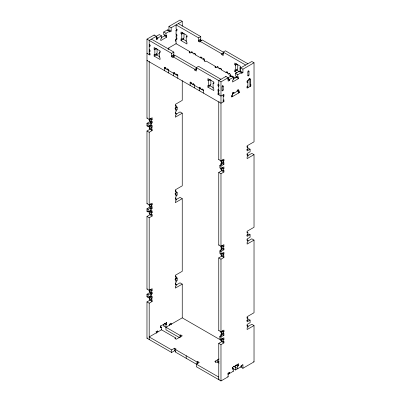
<?xml version="1.0" encoding="UTF-8"?>
<svg xmlns="http://www.w3.org/2000/svg" width="401" height="401" viewBox="0 0 401 401"><rect width="100%" height="100%" fill="white"/><g stroke="black" fill="none" stroke-linecap="round" stroke-linejoin="round"><path stroke-width="0.6" d="M149.558 61.569L149.192 61.779L149.192 120.315L151.408 121.598L152.149 121.172L152.149 122.881L149.929 121.598L146.972 123.307L146.972 125.869L148.079 126.51L150.3 125.227L151.408 125.869L152.149 125.443L152.149 127.152L149.929 125.869L149.192 126.3L149.192 128.004L151.408 129.287L152.149 128.861L152.149 130.571L149.192 132.28L149.192 205.768L151.408 207.051L152.149 206.625L152.149 208.335L149.929 207.051L146.972 208.761L146.972 211.322L148.079 211.964L150.3 210.685L151.408 211.322L152.149 210.896L152.149 212.605L149.929 211.322L149.192 211.753L149.192 213.462L151.408 214.741L152.149 214.314L152.149 216.024L149.192 217.733L149.192 291.226L151.408 292.504L152.149 292.078L152.149 293.788L149.929 292.504L146.972 294.214L146.972 296.78L148.079 297.422L150.3 296.138L151.408 296.78L152.149 296.349L152.149 298.058L149.929 296.78L149.192 297.206L149.192 298.915L151.408 300.199L152.149 299.768L152.149 301.477L149.929 300.199L146.972 301.908L146.972 338.223L171.638 352.464L174.6 350.755L175.583 351.326M152.149 301.477L149.192 303.186L149.192 339.507L149.638 339.246M175.894 285.206L180.024 282.82L182.244 284.103L182.244 317.752M219.202 379.411L218.756 379.667L218.756 378.75M232.284 368.108L235.527 369.983L235.527 365.496M149.633 118.861L151.408 119.889L152.149 119.463L152.149 117.754L149.192 119.463L146.972 118.18L146.972 39.133L154.124 35.002L156.345 36.285L156.345 39.704L157.824 38.852L157.824 37.995L161.523 35.859L161.523 38.421L160.786 38.852L160.786 40.561L166.706 37.143L166.706 35.433L165.964 35.859L163.743 34.576L163.743 32.015L167.443 29.88L169.663 31.158L169.663 32.015L171.147 31.158L171.147 27.739L182.244 21.333L182.244 26.215M171.147 31.158L168.926 29.88L168.926 26.461L180.024 20.05L182.244 21.333M167.813 30.516L168.926 29.88M163.743 32.015L165.964 33.293L169.663 31.158M161.257 37.724L164.485 35.859L166.706 37.143M150.3 45.473L149.192 46.115L149.929 46.541L149.929 44.832L149.192 44.406M150.079 50.872L149.192 51.383L149.929 51.809L149.929 50.1L149.192 49.674M175.844 38.987L176.831 39.554L176.831 37.844L176.089 37.418L176.089 35.854L176.976 35.338M147.337 53.163L146.972 53.378L149.929 55.087L149.929 53.378L149.192 52.947M157.082 48.962L157.082 53.518L154.861 54.802L154.124 54.376L154.124 56.085L160.044 59.503L160.044 57.794L159.302 57.363L159.302 52.235L160.044 52.666L160.044 50.957L154.124 47.539L154.124 49.248L155.899 48.22M183.984 33.433L183.984 37.99L181.763 39.273L181.021 38.842L181.021 40.551L186.941 43.97L186.941 42.26L186.204 41.834L186.204 36.707L186.941 37.133L186.941 35.423L181.021 32.005L181.021 33.714L182.801 32.692M154.124 49.248L154.861 49.674L156.641 48.646M181.021 33.714L181.763 34.145L183.538 33.118M150.114 54.125L149.192 54.656L149.192 40.416L159.302 34.576L161.523 35.859M176.079 43.93L176.079 40.842L175.337 41.273L175.337 39.564L176.816 38.707L176.816 37.854M159.302 52.235L160.189 51.724M186.204 36.707L187.092 36.195M154.124 56.085L156.345 54.802L159.573 56.666M181.021 40.551L183.242 39.273L186.47 41.138M147.337 60.285L146.972 60.496L220.976 103.222L223.933 101.513L223.933 99.804L223.197 100.235M156.079 55.238L159.187 53.443M168.315 49.203L168.315 48.175L176.084 43.689L189.899 51.664L189.899 53.203M168.064 49.173L169.052 48.601L168.315 48.175M171.638 53.378L173.859 52.095L173.859 55.513L171.638 56.797L171.638 53.378L146.972 39.133M198.535 37.844L200.756 36.566L200.756 39.985L198.535 41.263L198.535 37.844L176.089 24.887L176.089 28.872L176.831 29.303L176.831 31.012L175.844 30.441M171.638 55.939L173.859 54.656M198.535 40.411L200.756 39.128M171.638 56.797L173.117 57.649L173.117 56.797L175.337 55.513L220.976 81.859L231.086 76.02L233.307 77.303L233.307 79.869L232.57 80.295L232.57 82.004L238.49 78.586L238.49 76.877L237.748 77.303L235.527 76.02L235.527 73.458L239.232 71.323L241.447 72.601L241.447 73.458L242.931 72.601L242.931 69.188L254.028 62.777L254.028 141.824L247.121 145.809L247.121 147.518L247.863 147.092L247.863 148.801L247.121 149.227L247.121 150.936L250.084 149.227L250.084 151.789L247.121 153.498L247.121 155.207L247.863 154.781L247.863 156.49L247.121 156.916L247.121 158.626L254.028 154.641L254.028 227.277L247.121 231.262L247.121 232.971L247.863 232.545L247.863 234.254L247.121 234.68L247.121 236.389L250.084 234.68L250.084 237.247L247.121 238.956L247.121 240.665L247.863 240.234L247.863 241.943L247.121 242.374L247.121 244.084L254.028 240.094L254.028 312.73L247.121 316.715L247.121 318.424L247.863 317.998L247.863 319.707L247.121 320.133L247.121 321.843L250.084 320.133L250.084 322.7L247.121 324.409L247.121 326.118L247.863 325.692L247.863 327.401L247.121 327.828L247.121 329.537L254.028 325.547L254.028 361.867L242.931 368.273L240.71 366.995L240.71 366.674M198.535 41.263L200.019 42.12L200.019 41.263L202.239 39.985L245.653 65.047M189.899 51.664L189.157 52.09L190.64 52.947L192.269 52.005M165.377 67.528L164.485 68.045L177.808 75.734M168.084 69.102L167.197 69.614L167.197 68.756L168.676 69.614L168.676 73.032M191.382 52.516L191.382 51.664L192.866 52.516L192.866 53.368L194.099 54.085L194.986 53.569M173.613 73.318L174.721 72.676M201.623 58.17L201.623 57.142L200.51 57.784L195.573 54.942L195.578 54.085L194.099 53.228L194.099 54.085M177.212 74.37L176.325 74.882L176.325 74.03L177.803 74.882L177.803 78.3M201.618 57.148A0.787 0.451 0 0 1 201.618 57.789A0.787 0.451 0 0 1 200.505 57.789L200.51 56.932L201.989 57.784L201.989 58.641L203.227 59.353L204.114 58.842M204.7 60.21L203.959 60.636L205.437 61.493L206.179 61.062L215.553 66.476L215.553 67.503M173.117 56.797L194.826 69.328L196.6 68.3M200.019 41.263L221.728 53.799L223.502 52.772M194.826 69.328L194.826 70.18L196.6 69.157M221.728 53.799L221.728 54.651L223.502 53.629M215.553 66.476L214.811 66.902L216.294 67.759L217.928 66.817M191.031 82.34L190.139 82.857L203.467 90.546M193.743 83.914L192.851 84.426L192.851 83.568L194.335 84.426L194.335 87.844M217.036 67.328L217.036 66.476L218.52 67.328L218.52 68.18L219.753 68.897L220.64 68.381M210.861 80.01L210.861 84.566L208.64 85.849L207.898 85.423L207.898 87.132L213.823 90.551L213.823 88.842L213.081 88.41L213.081 83.283L213.823 83.714L213.823 82.004L207.898 78.586L207.898 80.295L209.678 79.268M239.597 71.964L240.71 71.323L240.72 66.471L234.801 63.057L234.801 64.767L236.575 63.739M207.898 80.295L208.64 80.721L210.415 79.694M234.801 64.767L235.542 65.193L237.317 64.165M146.972 118.18L147.337 117.964M199.267 88.13L200.009 87.699M202.866 89.182L201.979 89.694L201.979 88.842L203.462 89.694L203.462 93.112M213.081 83.283L213.969 82.771M227.317 71.99A0.787 0.451 0 0 1 227.247 72.616A0.787 0.451 0 0 1 226.159 72.601L226.164 71.744L227.648 72.596L227.648 73.453L228.881 74.165L229.768 73.654M236.951 72.842L234.801 71.599L234.801 69.889L235.542 70.32L237.758 69.037L237.758 64.481M239.978 71.744L239.978 67.754L240.871 67.243M149.192 120.315L149.608 120.074M233.307 77.303L229.608 79.438L229.608 80.295L228.129 81.147L228.129 77.729L225.908 76.451L218.756 80.581L218.756 94.821L219.126 94.606M207.898 87.132L210.119 85.849L213.352 87.714M234.801 71.599L237.021 70.32L239.171 71.563M182.244 284.103L175.337 288.088L175.337 286.384L176.079 285.953L176.079 284.244L175.337 284.675L175.337 282.966L176.079 282.535L176.079 279.973L175.337 280.399L175.337 278.69L176.079 278.264L176.079 276.555L175.337 276.981L175.337 275.271L182.244 271.287L182.244 198.65L175.337 202.635L175.337 200.926L176.079 200.5L176.079 198.791L175.337 199.217L175.337 197.508L176.079 197.081L176.079 194.52L175.337 194.946L175.337 193.237L176.079 192.811L176.079 191.102L175.337 191.528L175.337 189.818L182.244 185.828L182.244 113.197L175.337 117.182L175.337 115.473L176.079 115.047L176.079 113.338L175.337 113.764L175.337 112.054L176.079 111.628L176.079 109.067L175.337 109.493L175.337 107.784L176.079 107.358L176.079 105.648L175.337 106.075L175.337 104.365L182.244 100.375L182.244 80.616M230.354 75.022L229.613 75.448L231.096 76.305L231.833 75.874L235.552 78.025M175.894 106.606L177.187 107.142L177.187 109.704L175.859 110.475M146.972 123.307L148.079 123.949L150.3 122.666L151.408 123.307L152.149 122.881M177.187 107.142L174.966 108.425L176.079 109.067M146.972 125.869L147.337 125.658M218.756 84.566L218.014 84.14L218.014 85.849L219.347 85.077M235.527 73.458L237.748 74.741L241.447 72.601M233.041 79.167L236.269 77.303L238.49 78.586M149.192 128.004L149.698 127.713M149.192 126.3L151.408 127.578L152.149 127.152M222.084 86.917L223.197 86.275L222.209 85.709M247.873 72.03L248.986 71.388L248.094 70.872M149.633 204.32L151.408 205.342L152.149 204.916L152.149 203.207L149.192 204.916L146.972 203.633L146.972 130.997L149.929 129.287L152.149 130.571M175.894 114.3L180.024 111.914L182.244 113.197M218.756 89.839L218.014 89.408L218.014 91.117L219.347 90.35M222.084 90.476L223.197 89.839L223.197 86.17A0.591 0.341 -60 0 0 223.101 85.924L222.891 85.864A0.932 0.541 -60 0 0 222.339 86.21L222.179 86.456A0.591 0.341 -60 0 0 222.084 86.811L222.084 90.476A0.787 0.451 -60 0 0 222.64 90.796A0.787 0.451 -60 0 0 223.197 89.839M247.873 75.588L248.986 74.947L248.971 71.288A0.591 0.341 -60 0 0 248.881 71.042L248.67 70.982A0.932 0.541 -60 0 0 248.119 71.328L247.958 71.573A0.591 0.341 -60 0 0 247.863 71.929L247.863 75.594A0.787 0.451 -60 0 0 248.419 75.914A0.787 0.451 -60 0 0 248.971 74.952M218.756 93.112L218.014 92.686L218.014 94.395L219.347 93.623M250.094 86.41L250.094 79.293L247.121 81.007L247.121 82.716L247.863 82.29L246.976 81.774M223.197 96.531L223.933 96.105L223.933 94.395L220.976 96.105L218.014 94.395M219.126 101.729L218.756 101.944L218.756 159.623L220.976 160.906L223.933 159.197L223.933 160.906L223.197 161.332L221.417 160.31M232.45 94.034L238.62 90.476L237.633 89.904M232.45 94.892L231.713 95.318L231.713 97.027L239.357 92.611L239.357 90.902L238.62 91.328M247.863 85.989L247.121 86.421L247.121 88.13L250.825 85.989L250.825 84.28L250.084 84.711L250.084 78.441L248.605 79.298L248.605 80.15M218.756 159.623L219.126 159.413M146.972 203.633L147.337 203.422M220.976 81.859L220.976 161.758L221.392 161.518M220.976 165.006L220.976 163.468L221.713 163.042L223.933 164.325L223.933 162.616L223.197 163.042L220.976 161.758M149.192 205.768L149.653 205.502M221.417 167.999L223.197 169.021L223.933 168.595L223.933 166.886L220.976 168.595L219.863 167.954L219.863 165.392L222.084 164.109L220.976 163.468M246.755 149.869L248.971 148.586L250.084 149.227M175.894 192.064L177.187 192.595L177.187 195.162L175.859 195.929M219.863 165.392L220.976 166.034L223.933 164.325M146.972 208.761L148.079 209.402L150.3 208.119L151.408 208.761L152.149 208.335M177.187 192.595L174.966 193.878L176.079 194.52M146.972 211.322L147.337 211.111M220.976 166.034L220.976 169.453L221.392 169.212M221.417 245.763L223.197 246.785L223.933 246.359L223.933 244.65L220.976 246.359L218.756 245.076L218.756 172.44L221.713 170.731L223.933 172.014L223.933 170.305L223.197 170.731L220.976 169.453M247.678 155.743L251.808 153.357L254.028 154.641M149.192 213.462L149.743 213.142M149.192 211.753L151.408 213.031L152.149 212.605M149.633 289.773L151.408 290.795L152.149 290.369L152.149 288.66L149.192 290.369L146.972 289.086L146.972 216.45L149.929 214.741L152.149 216.024M175.894 199.753L180.024 197.367L182.244 198.65M218.756 172.44L220.976 173.723L223.933 172.014M218.756 245.076L219.126 244.866M146.972 289.086L147.337 288.875M220.976 173.723L220.976 247.216L221.392 246.976M220.976 250.46L220.976 248.926L221.713 248.495L223.933 249.778L223.933 248.069L223.197 248.495L220.976 247.216M149.192 291.226L149.698 290.931M221.417 253.452L223.197 254.48L223.933 254.049L223.933 252.339L220.976 254.049L219.863 253.412L219.863 250.846L222.084 249.562L220.976 248.926M246.755 235.322L248.971 234.039L250.084 234.68M175.894 277.517L177.187 278.048L177.187 280.615L175.859 281.382M219.863 250.846L220.976 251.487L223.933 249.778M146.972 294.214L148.079 294.855L150.3 293.572L151.408 294.214L152.149 293.788M177.187 278.048L174.966 279.332L176.079 279.973M146.972 296.78L147.337 296.565M220.976 251.487L220.976 254.906L221.392 254.665M221.417 331.216L223.197 332.244L223.933 331.812L223.933 330.103L220.976 331.812L218.756 330.534L218.756 257.898L221.713 256.189L223.933 257.467L223.933 255.758L223.197 256.189L220.976 254.906M247.678 241.196L251.808 238.811L254.028 240.094M149.192 298.915L149.794 298.57M149.192 297.206L151.408 298.489L152.149 298.058M218.756 257.898L220.976 259.176L223.933 257.467M160.37 325.737L160.786 325.973L166.706 322.559L166.706 324.269L165.964 324.695L164.159 323.652M160.37 327.442L160.786 327.682L161.523 327.256L161.523 329.822L149.192 336.94L171.638 349.903L174.6 348.193L176.079 349.045L175.337 349.477L175.337 352.038L218.756 377.105M163.743 324.214L163.743 325.973L164.204 325.707M155.929 331.717L156.345 331.958L157.824 331.101L157.824 331.958L156.851 331.396M169.247 324.028L169.663 324.269L171.147 323.412L171.147 324.745M146.972 338.223L147.418 337.968M165.964 327.256L182.244 317.858L222.149 340.895M175.583 338.965L175.583 337.938L174.846 338.364L176.325 339.221L182.244 335.802L180.766 334.95L180.024 335.376L163.743 325.973M218.756 330.534L219.126 330.319M220.976 259.176L220.976 332.67L221.392 332.429M220.976 335.918L220.976 334.379L221.713 333.953L223.933 335.231L223.933 333.522L223.197 333.948L220.976 332.67M221.417 338.905L223.197 339.933L223.933 339.507L223.933 337.797L220.976 339.507L219.863 338.865L219.863 336.299L222.084 335.02L220.976 334.379M246.755 320.775L248.971 319.497L250.084 320.133M219.863 336.299L220.976 336.94L223.933 335.231M220.976 336.94L220.976 340.359L221.392 340.118M218.756 379.667L218.756 343.351L221.713 341.642L223.933 342.925L223.933 341.216L223.197 341.642L220.976 340.359M247.678 326.65L251.808 324.264L254.028 325.547M218.756 343.351L220.976 344.634L223.933 342.925M175.337 349.477L197.046 362.008L197.788 361.582L199.267 362.434L196.305 364.143L196.305 366.709L220.976 380.95L228.129 376.82L228.129 373.401L229.608 372.549L229.608 373.401L228.5 372.76M219.101 358.96L214.806 361.436L216.289 362.293L217.026 361.867L219.192 363.116M219.101 361.522L217.768 362.293L217.768 359.727M232.154 367.181L232.57 367.421L238.49 364.003L238.49 365.712L237.748 366.138L235.943 365.095M232.154 368.89L232.57 369.131L233.307 368.699L233.307 371.266L227.873 374.404M235.527 367.421L235.994 367.151M241.031 365.471L241.447 365.712L242.931 364.855L242.931 368.273M235.527 369.983L241.447 366.564L241.447 365.712M177.021 29.554L176.886 29.539A0.932 0.541 -60 0 0 176.335 29.885L176.169 30.13A0.591 0.341 -60 0 0 176.079 30.486L176.079 34.15A0.787 0.451 -60 0 0 176.836 34.306M254.028 62.777L251.808 61.493L240.71 67.904L242.931 69.188M178.31 23.604L200.756 36.566M247.873 63.769L225.427 50.807L223.207 52.09L223.207 55.508L221.728 54.651M200.756 39.985L201.743 40.551M176.31 29.428L177.197 29.94M168.926 26.461L171.147 27.739M239.978 67.754L240.72 68.18M240.71 71.323L242.931 72.601M175.844 34L176.831 34.571L176.831 36.28L176.089 35.854M249.106 78.721L250.094 79.293M175.192 40.331L176.079 40.842M249.933 85.478L250.825 85.989M219.753 68.897L219.753 68.04L221.232 68.897L221.232 69.749L226.159 72.601L227.277 71.954L227.277 72.982M246.81 87.082L247.873 87.694L247.873 80.571M156.049 36.967L157.824 37.995M227.833 78.416L229.608 79.438M156.049 37.824L157.824 38.852M227.833 79.268L229.608 80.295M151.408 39.133L173.859 52.095M220.976 79.298L198.525 66.335L196.305 67.619L196.305 71.037L194.826 70.18M238.47 92.1L239.357 92.611M173.859 55.513L174.846 56.085M232.6 92.41L233.933 93.182L233.933 92.325L232.45 93.182L232.45 96.601L231.462 96.029M218.014 85.849L218.756 86.275M218.014 91.117L218.756 91.543M223.046 95.588L223.933 96.105M223.046 101.002L223.933 101.513M175.192 105.132L176.079 105.648M246.976 146.581L247.863 147.092M175.192 112.826L176.079 113.338M246.976 154.27L247.863 154.781M150.375 118.435L152.149 119.463M222.159 159.879L223.933 160.906M222.159 167.573L223.933 168.595M146.972 130.997L149.192 132.28M175.192 190.585L176.079 191.102M246.976 232.034L247.863 232.545M175.192 198.279L176.079 198.791M246.976 239.723L247.863 240.234M150.375 203.888L152.149 204.916M222.159 245.337L223.933 246.359M222.159 253.026L223.933 254.049M146.972 216.45L149.192 217.733M175.192 276.043L176.079 276.555M246.976 317.487L247.863 317.998M175.192 283.733L176.079 284.244M246.976 325.176L247.863 325.692M150.375 289.342L152.149 290.369M222.159 330.79L223.933 331.812M222.159 338.479L223.933 339.507M253.612 361.627L254.028 361.867M146.972 301.908L149.192 303.186M170.731 323.171L171.147 323.412M242.515 364.614L242.931 364.855M166.29 322.319L166.706 322.559M238.074 363.762L238.49 364.003M169.247 324.88L169.663 325.121L169.663 324.269M241.031 366.324L241.447 366.564M165.042 323.306L166.706 324.269M236.826 364.75L238.49 365.712M233.367 366.173L237.748 368.699L237.748 366.138M160.55 326.695L161.523 327.256M179.483 337.627L165.964 329.822L165.964 324.695M161.107 329.582L175.583 337.938M232.891 371.025L233.307 371.266M157.408 330.86L157.824 331.101M229.192 372.308L229.608 372.549M227.713 373.161L228.129 373.401M227.713 376.579L228.129 376.82M239.232 71.323L239.232 71.804M238.62 93.037L238.62 89.618L237.136 90.476L237.136 91.328M237.748 74.741L237.748 77.303M237.021 69.178L237.021 70.32M236.269 76.165L236.269 77.303M235.542 65.193L235.542 70.32M232.57 367.421L232.57 369.131M230.354 76.05L230.359 74.165L228.881 73.308L228.881 74.165M225.908 76.451L225.908 76.932M223.197 94.821L223.197 101.944M223.197 161.332L223.197 163.042M223.197 169.021L223.197 170.731M223.197 246.785L223.197 248.495M223.197 254.48L223.197 256.189M223.197 332.244L223.197 333.948M223.197 339.933L223.197 341.642M221.713 161.758L221.713 163.042M221.713 169.453L221.713 170.731M221.713 247.216L221.713 248.495M221.713 255.226L221.713 256.189M221.713 332.67L221.713 333.953M221.713 340.68L221.713 341.642M220.976 344.634L220.976 380.95M215.548 361.01L215.548 362.549M210.119 84.711L210.119 85.849M208.64 80.721L208.64 85.849M204.7 61.238L204.705 59.353L203.227 58.496L203.227 59.353M200.746 88.982L200.746 88.13L199.267 87.273L199.267 90.691M197.788 361.582L197.788 363.632M197.046 362.008L197.046 364.058M191.618 83.714L191.618 82.857L190.139 82.004L190.139 85.423M186.194 355.742L186.194 358.304M183.242 38.13L183.242 39.273M181.763 34.145L181.763 39.273M180.766 334.95L180.766 337M180.024 335.376L180.024 337.426M175.092 74.17L175.092 73.318L173.613 72.461L173.613 75.879M174.6 348.193L174.6 350.755M171.638 349.903L171.638 352.464M167.443 29.88L167.443 30.356M165.964 33.293L165.964 35.859M165.964 68.902L165.964 68.045L164.485 67.193L164.485 70.611M164.485 34.722L164.485 35.859M160.786 325.973L160.786 327.682M156.345 53.664L156.345 54.802M156.345 331.958L156.345 333.291M154.861 49.674L154.861 54.802M154.124 35.002L154.124 35.483M151.408 119.889L151.408 121.598M151.408 123.307L151.408 125.869M151.408 127.578L151.408 129.287M151.408 205.342L151.408 207.051M151.408 208.761L151.408 211.322M151.408 213.031L151.408 214.741M151.408 290.795L151.408 292.504M151.408 294.214L151.408 296.78M151.408 298.489L151.408 300.199M150.3 122.666L150.3 125.227M150.3 208.119L150.3 210.685M150.3 293.572L150.3 296.138M149.929 120.531L149.929 121.598M149.929 124.906L149.929 125.869M149.929 128.114L149.929 129.287M149.929 205.878L149.929 207.051M149.929 210.685L149.929 211.322M149.929 213.568L149.929 214.741M149.929 291.332L149.929 292.504M149.929 296.138L149.929 296.78M149.929 298.915L149.929 300.199M148.079 123.949L148.079 126.51M148.079 209.402L148.079 211.964M148.079 294.855L148.079 297.422M221.227 69.754A0.787 0.451 0 0 1 221.542 69.002M195.573 54.942A0.787 0.451 0 0 1 195.888 54.19"/></g></svg>
